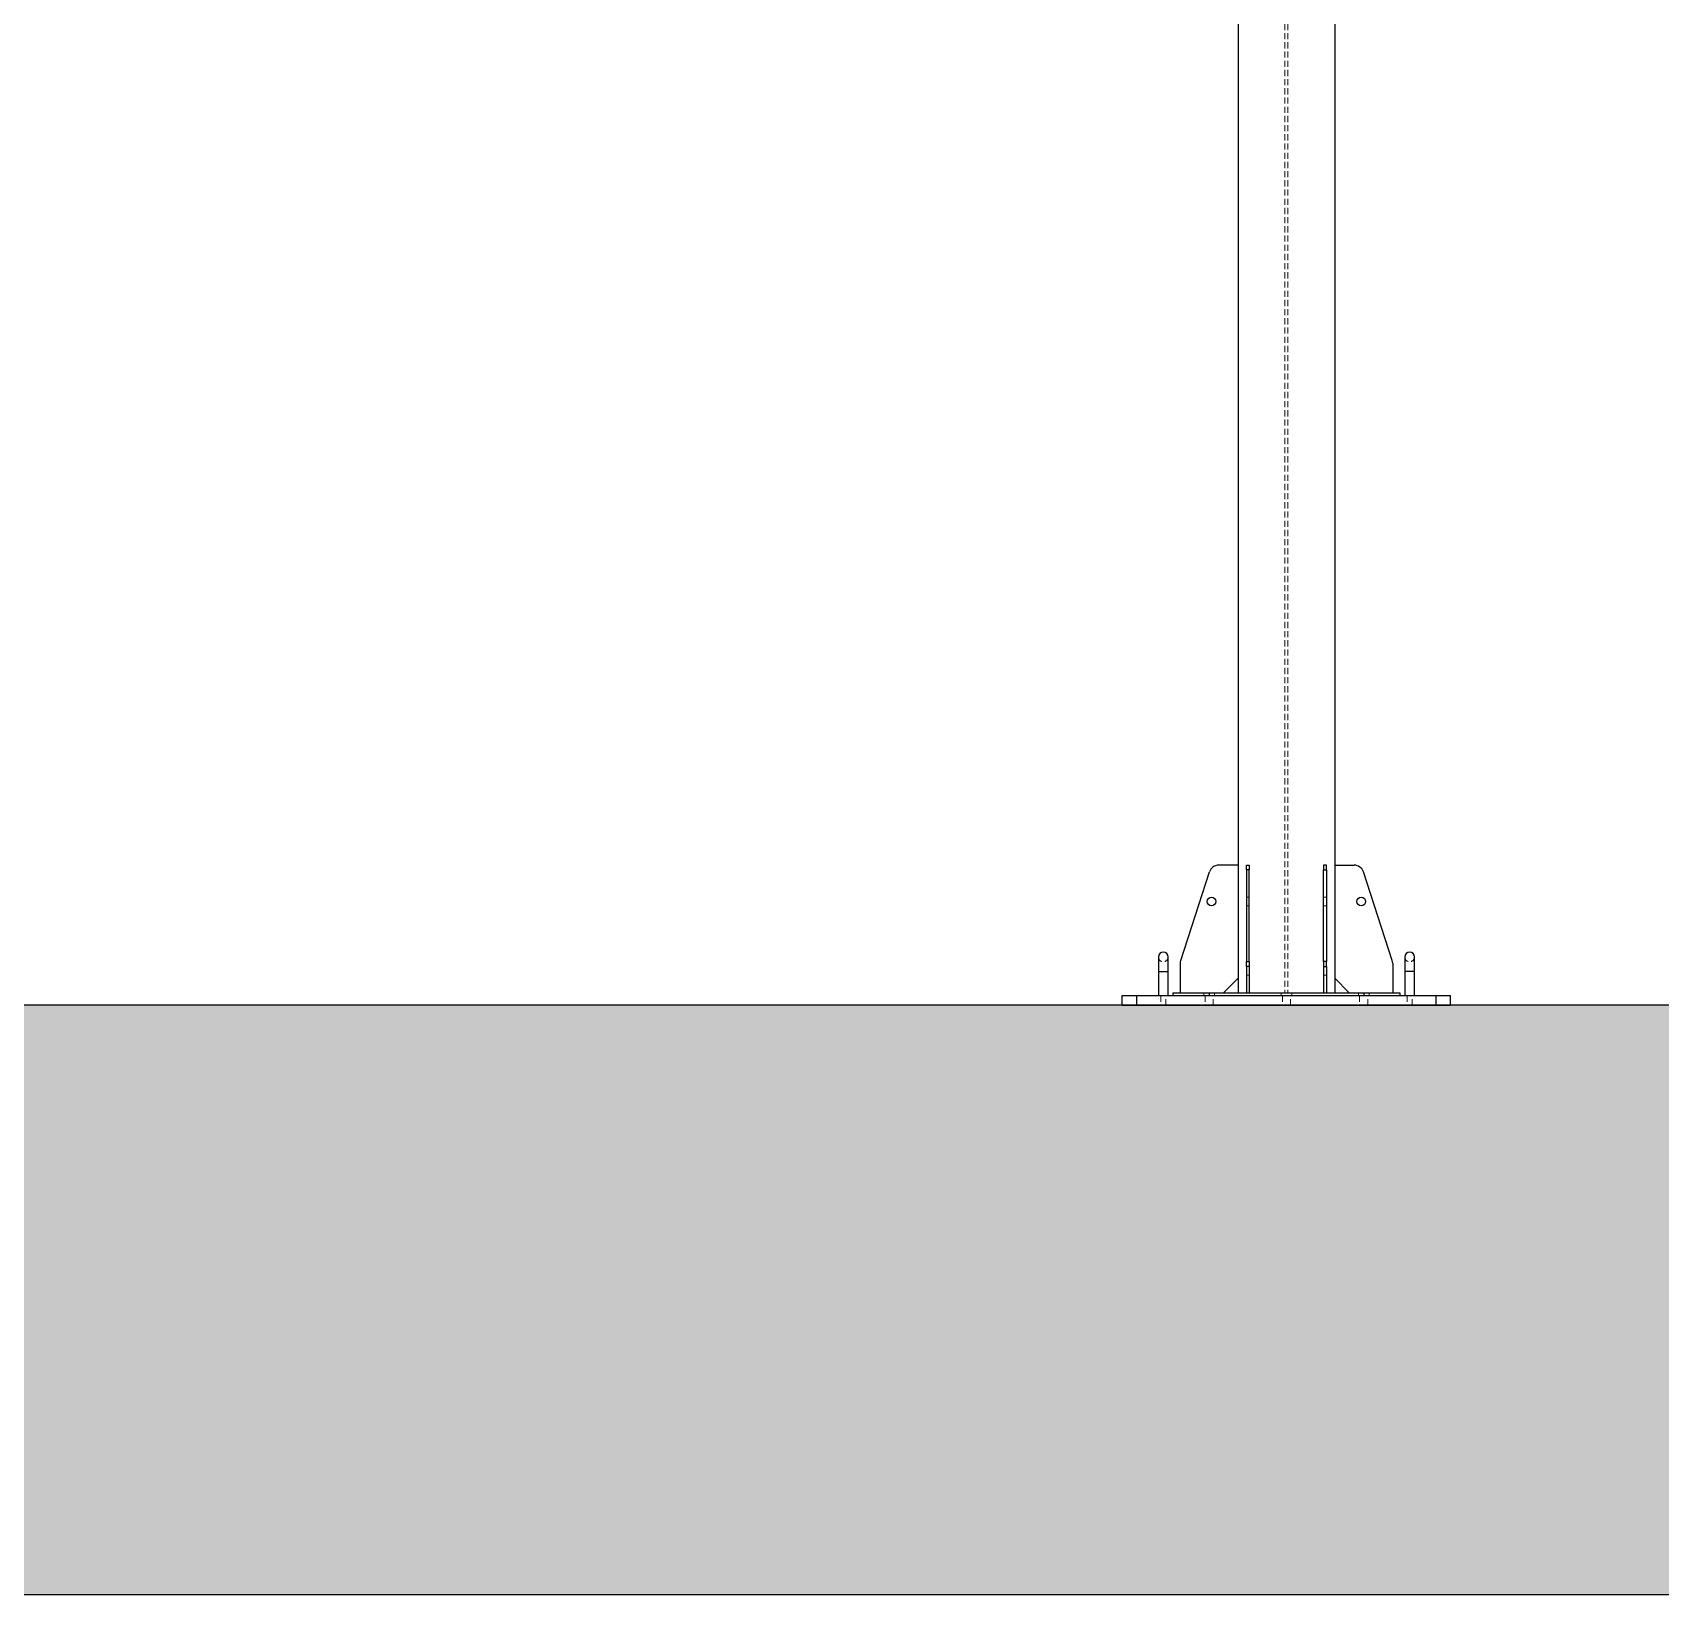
# Model space of a CAD drawing. Header units: millimetres. Extents: x 25083 to 52777, y 24772 to 45779.
# Drawn here: x 31884 to 33569, y 37763 to 39380 of the extents above; entities that cross this region are included whole.
import ezdxf

# ---------------------------------------------------------------- set-up
doc = ezdxf.new("R2010")
doc.units = ezdxf.units.MM
doc.linetypes.add('HIDDEN', pattern=[9.525, 6.35, -3.175])

# ---------------------------------------------------------------- blocks, each defined once
blk = doc.blocks.new('zw$CC83')
at = {"color": 7, "linetype": 'HIDDEN', "lineweight": 18}
for p, q in [((168.5, 2330.5), (168.5, 13)), ((171.5, 2330.5), (171.5, 13)), ((131.5, 140.1), (128.5, 140.1)), ((208.5, 140.1), (211.5, 140.1)), ((131.5, 112), (128.5, 112)), ((128.5, 103), (131.5, 103)), ((211.5, 112), (208.5, 112)), ((208.5, 103), (211.5, 103)), ((37.5, 35), (47.5, 35)), ((47.5, 35), (37.5, 35)), ((128.5, 45.3), (131.5, 45.3)), ((131.5, 40.3), (128.5, 40.3)), ((211.5, 45.3), (208.5, 45.3)), ((208.5, 40.3), (211.5, 40.3)), ((302.5, 35), (292.5, 35)), ((292.5, 35), (302.5, 35)), ((128.5, 31), (131.5, 31)), ((211.5, 31), (208.5, 31)), ((15, 0), (15, 10)), ((39.9, 10), (39.9, 0)), ((45.1, 0), (45.1, 10)), ((84.5, 13), (84.5, 10)), ((85.8, 10), (85.8, 0)), ((90, 13), (90, 10)), ((94.2, 0), (94.2, 10)), ((95.5, 10), (95.5, 13)), ((164.5, 13), (164.5, 10)), ((165.8, 10), (165.8, 0)), ((174.2, 0), (174.2, 10)), ((175.5, 10), (175.5, 13)), ((244.5, 13), (244.5, 10)), ((245.8, 10), (245.8, 0)), ((250, 13), (250, 10)), ((254.2, 0), (254.2, 10)), ((255.5, 10), (255.5, 13)), ((294.9, 10), (294.9, 0)), ((300.1, 0), (300.1, 10)), ((325, 0), (325, 10))]:
    blk.add_line(p, q, dxfattribs=at)
at = {"color": 7, "linetype": 'Continuous', "lineweight": 25}
for p, q in [((120, 1484.3), (120, 13)), ((220, 1484.3), (220, 13)), ((60.5, 46.5), (90.3, 138.1)), ((120, 145), (99.8, 145)), ((120, 145), (120, 28)), ((128.5, 145), (131.5, 145)), ((128.5, 140.1), (128.5, 145)), ((131.5, 140.1), (128.5, 140.1)), ((128.5, 140.1), (128.5, 45.3)), ((131.5, 145), (131.5, 140.1)), ((131.5, 45.3), (131.5, 140.1)), ((211.5, 145), (208.5, 145)), ((208.5, 145), (208.5, 140.1)), ((208.5, 140.1), (211.5, 140.1)), ((208.5, 45.3), (208.5, 140.1)), ((211.5, 140.1), (211.5, 145)), ((211.5, 140.1), (211.5, 45.3)), ((220, 145), (220, 28)), ((220, 145), (240.2, 145)), ((279.5, 46.5), (249.7, 138.1)), ((37.5, 50), (37.5, 35)), ((37.5, 35), (37.5, 10)), ((47.5, 35), (47.5, 50)), ((47.5, 10), (47.5, 35)), ((60, 43.4), (60, 13)), ((128.5, 45.3), (131.5, 45.3)), ((128.5, 40.3), (128.5, 45.3)), ((128.5, 40.3), (128.5, 13)), ((131.5, 40.3), (128.5, 40.3)), ((131.5, 45.3), (131.5, 40.3)), ((131.5, 40.3), (131.5, 13)), ((208.5, 45.3), (208.5, 40.3)), ((211.5, 45.3), (208.5, 45.3)), ((208.5, 40.3), (211.5, 40.3)), ((208.5, 40.3), (208.5, 13)), ((211.5, 40.3), (211.5, 45.3)), ((211.5, 40.3), (211.5, 13)), ((280, 43.4), (280, 13)), ((292.5, 50), (292.5, 35)), ((292.5, 35), (292.5, 10)), ((302.5, 35), (302.5, 50)), ((302.5, 10), (302.5, 35)), ((120, 28), (105, 13)), ((220, 28), (235, 13)), ((0, 0), (0, 10)), ((0, 10), (15, 10)), ((0, 0), (15, 0)), ((15, 0), (15, 10)), ((15, 10), (325, 10)), ((15, 0), (325, 0)), ((52.5, 13), (52.5, 10)), ((52.5, 13), (90, 13)), ((90, 13), (90, 10)), ((90, 13), (250, 13)), ((250, 13), (250, 10)), ((250, 13), (287.5, 13)), ((287.5, 13), (287.5, 10)), ((325, 0), (325, 10)), ((325, 10), (340, 10)), ((325, 0), (340, 0)), ((340, 0), (340, 10))]:
    blk.add_line(p, q, dxfattribs=at)
at = {"color": 8, "linetype": 'Continuous', "lineweight": 25}
for p, q in [((37.5, 35), (47.5, 35)), ((302.5, 35), (292.5, 35))]:
    blk.add_line(p, q, dxfattribs=at)
at = {"color": 7, "linetype": 'Continuous', "lineweight": 25}
for centre in [(92.5, 107.5), (247.5, 107.5)]:
    blk.add_circle(centre, 4.5, dxfattribs=at)
for centre, radius, start, end in [((99.8, 135), 10, 90, 161.9958), ((240.2, 135), 10, 18.0042, 90), ((42.5, 50), 5, 0, 180), ((297.5, 50), 5, 0, 180), ((70, 43.4), 10, 161.9958, 180), ((270, 43.4), 10, 0, 18.0042)]:
    blk.add_arc(centre, radius, start, end, dxfattribs=at)
at = {"color": 7, "linetype": 'HIDDEN', "lineweight": 18}
for centre in [(42.5, 50), (297.5, 50)]:
    blk.add_arc(centre, 5, 180, 0, dxfattribs=at)

msp = doc.modelspace()

# ---------------------------------------------------------------- hatches: boundary and pattern name
h = msp.add_hatch()
h.set_pattern_fill('ANGLE', color=40)
h.set_pattern_definition([(0, (29616.762, 37763.238), (0, 6.985), [5.08, -1.905]), (90, (29616.762, 37763.238), (-6.985, 4e-16), [5.08, -1.905])])
h.paths.add_polyline_path([(29616.762, 37763.238), (29616.762, 38373.238), (40746.762, 38373.238), (40746.762, 37763.238)])

# ---------------------------------------------------------------- linework, layer by layer
msp.add_line((29616.762, 37763.238), (40746.762, 37763.238))
msp.add_lwpolyline([(29616.762, 37763.238), (40746.762, 37763.238), (40746.762, 38373.238), (29616.762, 38373.238)], close=True)

# ---------------------------------------------------------------- block references
at = {"color": 1}
msp.add_blockref('zw$CC83', (33011.762, 38373.238), dxfattribs=at)

doc.saveas('drawing.dxf')
